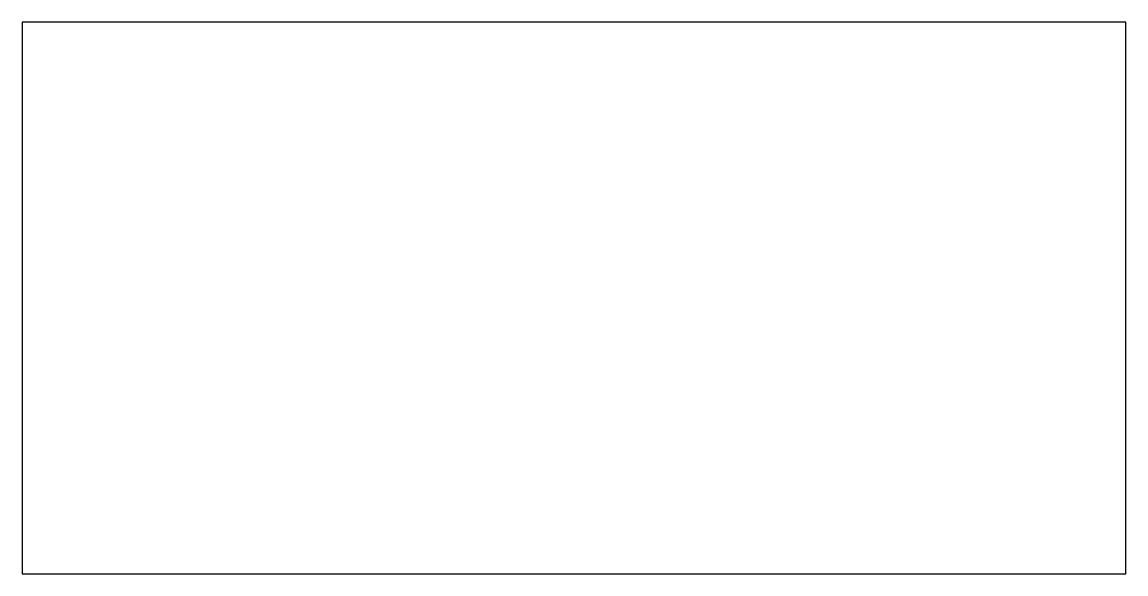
# Model space of a CAD drawing. Header units: millimetres. Extents: x -600 to 600, y -300 to 300.
import ezdxf

# ---------------------------------------------------------------- set-up
doc = ezdxf.new("R2010")
doc.units = ezdxf.units.MM

msp = doc.modelspace()

# ---------------------------------------------------------------- linework, layer by layer
for p, q in [((-600, 300), (-600, -300)), ((600, 300), (-600, 300)), ((600, -300), (600, 300)), ((-600, -300), (600, -300))]:
    msp.add_line(p, q)

doc.saveas('drawing.dxf')
